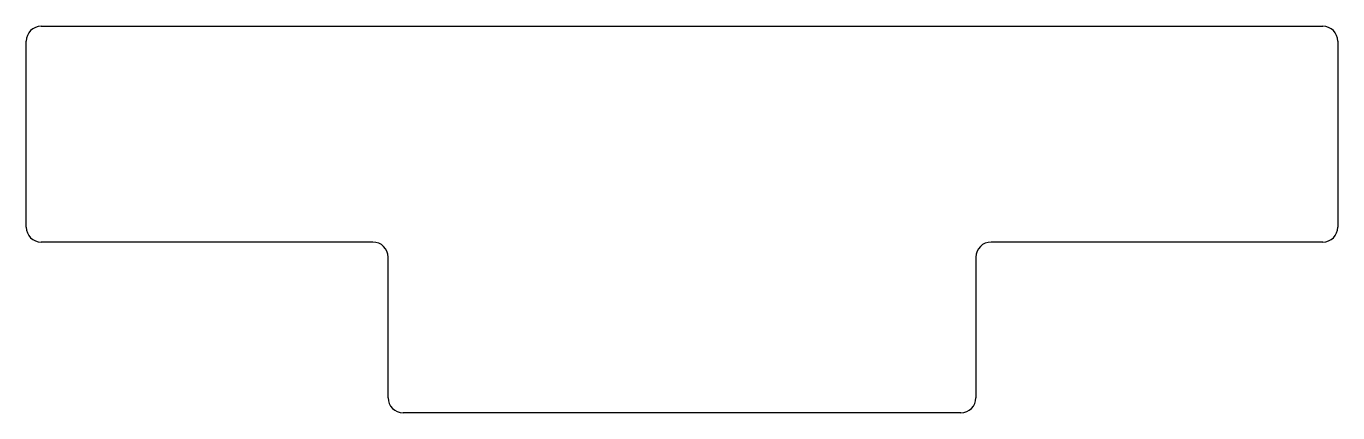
# Model space of a CAD drawing. Header units: millimetres. Extents: x 86 to 348, y -147 to -70.
import ezdxf

# ---------------------------------------------------------------- set-up
doc = ezdxf.new("R2010")
doc.units = ezdxf.units.MM

msp = doc.modelspace()

# ---------------------------------------------------------------- linework, layer by layer
for p, q in [((89.5, -70), (344.5, -70)), ((86.5, -110), (86.5, -73)), ((347.5, -73), (347.5, -110)), ((155.5, -113), (89.5, -113)), ((344.5, -113), (278.5, -113)), ((158.5, -144), (158.5, -116)), ((275.5, -116), (275.5, -144)), ((272.5, -147), (161.5, -147))]:
    msp.add_line(p, q)
for centre, start, end in [((89.5, -73), 90, 180), ((344.5, -73), 0, 90), ((89.5, -110), 180, 270), ((344.5, -110), 270, 0), ((155.5, -116), 0, 90), ((278.5, -116), 90, 180), ((161.5, -144), 180, 270), ((272.5, -144), 270, 0)]:
    msp.add_arc(centre, 3, start, end)

doc.saveas('drawing.dxf')
